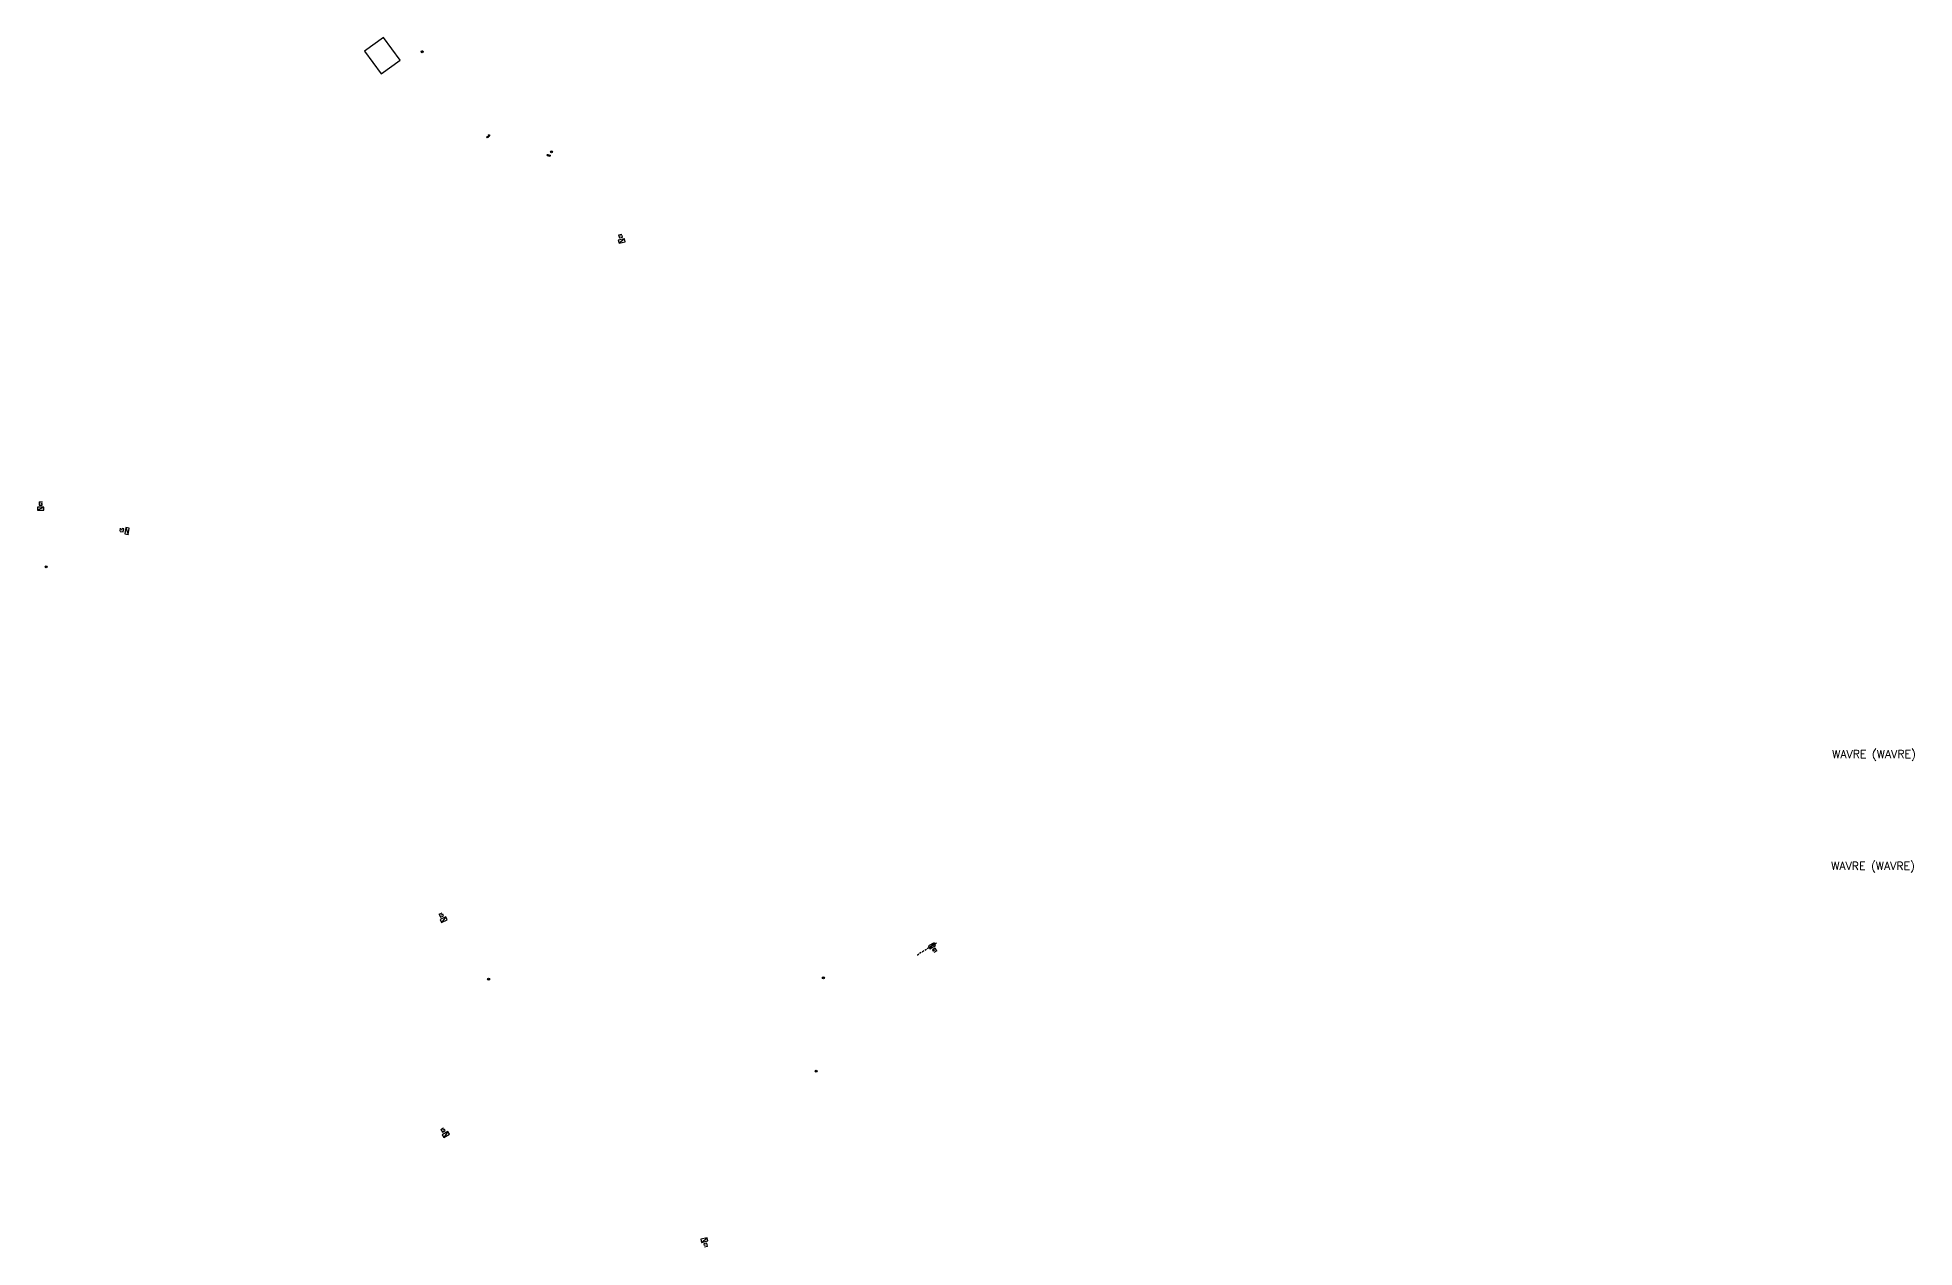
# Model space of a CAD drawing. Header units: millimetres. Extents: x 165000 to 165965, y 157641 to 157943.
# Drawn here: x 165495.9 to 165965, y 157640.8 to 157943.2 of the extents above; entities that cross this region are included whole.
import ezdxf
from ezdxf.enums import TextEntityAlignment as Align

# ---------------------------------------------------------------- set-up
doc = ezdxf.new("R2010")
doc.units = ezdxf.units.MM
doc.linetypes.add('DASHED', pattern=[0.75, 0.5, -0.25])
doc.layers.get('0').update_dxf_attribs({"linetype": 'CONTINUOUS'})
for name, color, linetype in [('W0112', 1, 'DASHED'), ('W0425', 7, 'CONTINUOUS'), ('W0431', 7, 'CONTINUOUS'), ('W0432', 7, 'CONTINUOUS'), ('W0856', 7, 'CONTINUOUS'), ('W0980', 7, 'CONTINUOUS')]:
    doc.layers.add(name, color=color, linetype=linetype)
doc.styles.get("Standard").update_dxf_attribs({"font": 'romans.shx', "width": 0.85})

# ---------------------------------------------------------------- blocks, each defined once
blk = doc.blocks.new('T856')
for p, q in [((-0.125, 0), (0.125, 0)), ((0, 0.125), (0, -0.125))]:
    blk.add_line(p, q)
blk.add_ellipse((0, 0), major_axis=(-0.177, 0.177), ratio=1, start_param=3.9269908, end_param=10.2101761)
blk = doc.blocks.new('T432')
at = {"flags": 128}
for points in [[(0.8, 0.8), (-0.8, 0.8)], [(-0.8, 0.8), (-0.8, 0)], [(0.8, 0.8), (-0.8, 0)], [(-0.8, 0), (0.8, 0)], [(-0.4, 2.1), (-0.4, 1.3)], [(-0.4, 1.3), (0.4, 1.3)], [(-0.39, 2.1), (0.41, 2.1)], [(0, 1.7), (0.4, 1.7)], [(0.4, 1.3), (0.4, 1.7)], [(0.8, 0), (0.8, 0.8)]]:
    blk.add_lwpolyline(points, dxfattribs=at)
blk = doc.blocks.new('T425')
for p, q in [((-0.15, 0.6), (0.15, 0.6)), ((-0.15, 0.6), (-0.15, 0.3)), ((-0.15, 0.3), (0.15, 0.3)), ((-0.15, 0.15), (0.15, 0.15)), ((-0.15, -0.15), (-0.15, 0.15)), ((0, 0.45), (0.15, 0.45)), ((0.15, 0.45), (0.15, 0.3)), ((0.15, 0.15), (0.15, -0.15)), ((0.15, -0.15), (-0.15, -0.15))]:
    blk.add_line(p, q)
blk.add_ellipse((0, 0), major_axis=(-0.106, 0.106), ratio=1, start_param=3.926991, end_param=10.210176)

msp = doc.modelspace()

# ---------------------------------------------------------------- linework, layer by layer
at = {"layer": 'W0112'}
msp.add_lwpolyline([(165720.62, 157716.89), (165715.81, 157713.91), (165715.86, 157713.79)], dxfattribs=at)
at = {"layer": 'W0431'}
msp.add_lwpolyline([(165581.82, 157934.11), (165586.55, 157937.55), (165582.41, 157943.19), (165577.68, 157939.76)], close=True, dxfattribs=at)

# ---------------------------------------------------------------- block references
at = {"layer": 'W0425'}
for p, rotation in [((165608.42, 157918.36), 312.1094722784322), ((165623.87, 157913.69), 72.63863739919913)]:
    msp.add_blockref('T425', p, dxfattribs=dict(at, rotation=rotation))
at = {"layer": 'W0432'}
for p, rotation in [((165642.03, 157891.96), 14.00857799034507), ((165518.68, 157819.83), 80.35590783224117), ((165597.58, 157722.39), 26.09455516840414), ((165719.27, 157716.57), 209.2017214360072), ((165598.16, 157668.74), 31.40478244112437), ((165662.5, 157643.05), 193.0337258784396)]:
    msp.add_blockref('T432', p, dxfattribs=dict(at, rotation=rotation))
msp.add_blockref('T432', (165496.72, 157825.05), dxfattribs=at)
at = {"layer": 'W0856'}
for p in [(165592.07, 157939.66), (165624.37, 157914.64), (165498.05, 157810.9), (165608.66, 157707.89), (165692.31, 157708.24), (165690.49, 157684.91)]:
    msp.add_blockref('T856', p, dxfattribs=at)

# ---------------------------------------------------------------- texts
at = {"layer": 'W0980'}
for p in [(165954.89, 157763.97), (165954.65, 157736.02)]:
    msp.add_text('WAVRE (WAVRE)', height=2, dxfattribs=at).set_placement(p, align=Align.MIDDLE)

doc.saveas('drawing.dxf')
